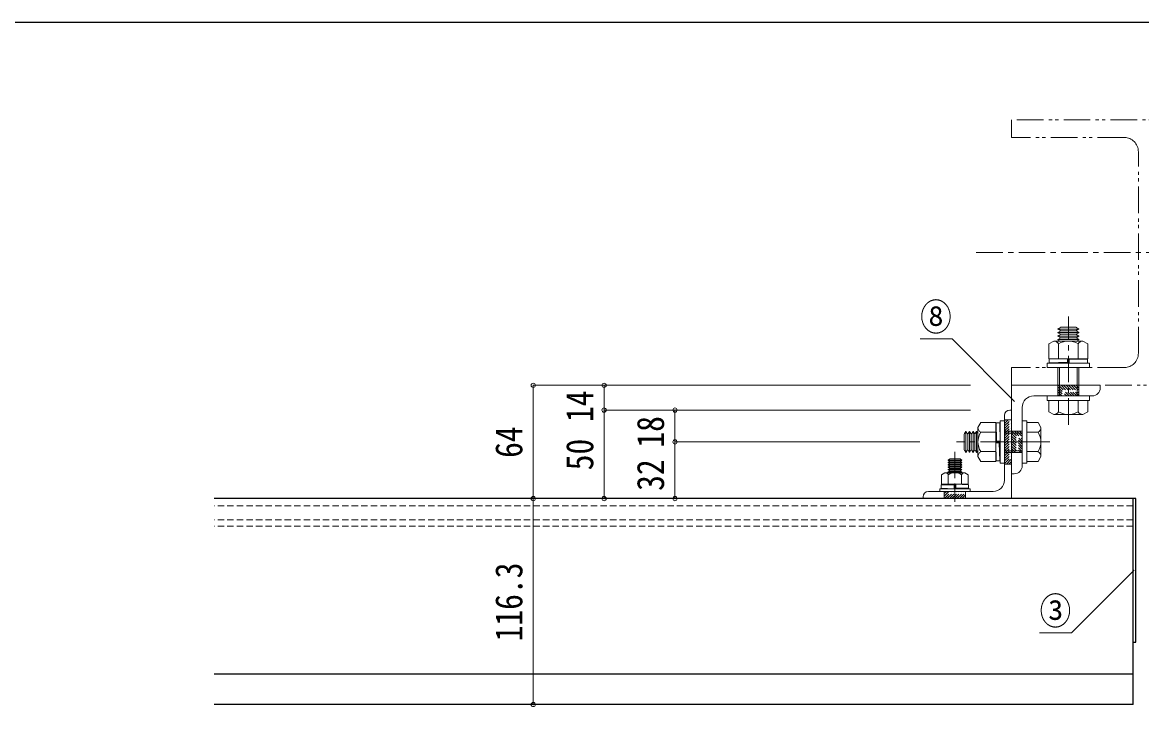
# Model space of a CAD drawing. Units: millimetres at full size, sheet at 1:3. Extents: x -600 to 1770, y -422 to 1264.
# Drawn here: x 32 to 663, y 877 to 1264 of the extents above; entities that cross this region are included whole.
import ezdxf
from ezdxf.enums import TextEntityAlignment as Align

# ---------------------------------------------------------------- set-up
doc = ezdxf.new("R2010")
doc.units = ezdxf.units.MM
doc.header["$LTSCALE"] = 3
doc.header["$PDMODE"] = 32
doc.header["$PDSIZE"] = 2.4
for name, pattern in [('CHAIN1', [8, 5, -1, 1, -1]), ('DASHED1', [1.8, 1.2, -0.6]), ('DOUBLE_CHAIN1', [8.8, 5, -1, 0.6, -0.6, 0.6, -1])]:
    doc.linetypes.add(name, pattern=pattern)
for name, color, linetype, lineweight in [('0-0', 5, 'Continuous', 25), ('0-1', 4, 'Continuous', 9), ('0-2', 7, 'Continuous', 9), ('0-5', 134, 'DOUBLE_CHAIN1', 5), ('0-7', 7, 'DASHED1', 5), ('0-8', 7, 'DASHED1', 5), ('0-B', 3, 'Continuous', 9), ('0-C', 3, 'Continuous', 9), ('F-F', 7, 'Continuous', 5)]:
    doc.layers.add(name, color=color, linetype=linetype, lineweight=lineweight)
doc.styles.add('ＭＳ ゴシック', font='')
doc.styles.get('ＭＳ ゴシック').set_extended_font_data('MS Gothic')

msp = doc.modelspace()

# ---------------------------------------------------------------- linework, layer by layer
at = {"layer": '0-0'}
for p, q in [((659.995, 994.769), (139.995, 994.769)), ((658.495, 878.469), (658.495, 994.769)), ((659.995, 913.767), (659.995, 994.769)), ((658.495, 913.767), (659.995, 913.767)), ((658.495, 895.62), (139.995, 895.62)), ((658.495, 878.469), (139.995, 878.469))]:
    msp.add_line(p, q, dxfattribs=at)
at = {"layer": '0-0', "color": 7, "linetype": 'DASHED1', "lineweight": 5}
for p, q in [((658.495, 990.769), (139.995, 990.769)), ((658.495, 982.769), (139.995, 982.769)), ((658.495, 979.269), (139.995, 979.269))]:
    msp.add_line(p, q, dxfattribs=at)
at = {"layer": '0-1'}
for p, q in [((319.995, 1058.769), (319.995, 994.769)), ((319.995, 1058.769), (359.995, 1058.769)), ((359.995, 1058.769), (359.995, 1044.769)), ((359.995, 1058.769), (566.724, 1058.769)), ((359.995, 1044.769), (399.995, 1044.769)), ((359.995, 1044.769), (359.995, 994.769)), ((399.995, 1044.769), (399.995, 1026.769)), ((399.995, 1044.769), (566.724, 1044.769)), ((399.995, 1026.769), (399.995, 994.769)), ((399.995, 1026.769), (538.127, 1026.769)), ((319.995, 994.769), (319.995, 878.469))]:
    msp.add_line(p, q, dxfattribs=at)
for p in [(319.995, 1058.769), (359.995, 1058.769), (359.995, 1044.769), (399.995, 1044.769), (399.995, 1026.769), (319.995, 994.769), (359.995, 994.769), (399.995, 994.769), (319.995, 878.469)]:
    msp.add_point(p, dxfattribs=at)
at = {"layer": '0-2', "color": 4}
for points in [[(538.342, 1085.066), (556.342, 1085.066), (591.697, 1049.71)], [(605.763, 919.024), (623.763, 919.024), (659.119, 954.379)]]:
    msp.add_lwpolyline(points, dxfattribs=at)
at = {"layer": '0-5'}
for p, q in [((653.495, 1198.769), (589.995, 1198.769)), ((661.495, 1076.769), (661.495, 1190.769))]:
    msp.add_line(p, q, dxfattribs=at)
at = {"layer": '0-5', "color": 7, "linetype": 'CHAIN1'}
msp.add_line((569.995, 1133.769), (759.995, 1133.769), dxfattribs=at)
at = {"layer": '0-5'}
for points in [[(739.995, 1208.769), (589.995, 1208.769), (589.995, 1198.769)], [(653.495, 1068.769), (589.995, 1068.769), (589.995, 1058.769), (739.995, 1058.769)]]:
    msp.add_lwpolyline(points, dxfattribs=at)
for centre, start, end in [((653.495, 1190.769), 0, 90), ((653.495, 1076.769), 270, 0)]:
    msp.add_arc(centre, 8, start, end, dxfattribs=at)
at = {"layer": '0-7', "color": 3, "linetype": 'Continuous', "lineweight": 9}
for p, q in [((588.995, 1044.769), (589.995, 1044.769)), ((589.995, 994.769), (589.995, 1044.769)), ((585.995, 1041.769), (585.995, 1005.269)), ((542.995, 998.769), (579.495, 998.769))]:
    msp.add_line(p, q, dxfattribs=at)
at = {"layer": '0-7'}
for p, q in [((585.995, 1035.831), (589.433, 1039.269)), ((585.995, 1037.245), (588.018, 1039.269)), ((585.995, 1038.659), (586.604, 1039.269)), ((585.995, 1034.416), (589.995, 1038.416)), ((585.995, 1033.002), (589.995, 1037.002)), ((585.995, 1031.588), (589.995, 1035.588)), ((585.995, 1030.174), (589.995, 1034.174)), ((585.995, 1028.76), (589.995, 1032.76)), ((585.995, 1027.345), (589.995, 1031.345)), ((585.995, 1025.931), (589.995, 1029.931)), ((585.995, 1024.517), (589.995, 1028.517)), ((585.995, 1023.103), (589.995, 1027.103)), ((585.995, 1021.689), (589.995, 1025.689)), ((585.995, 1020.274), (589.995, 1024.274)), ((585.995, 1018.86), (589.995, 1022.86)), ((585.995, 1017.446), (589.995, 1021.446)), ((585.995, 1016.032), (589.995, 1020.032)), ((585.995, 1014.617), (589.995, 1018.617)), ((587.06, 1014.269), (589.995, 1017.203)), ((588.474, 1014.269), (589.995, 1015.789)), ((589.888, 1014.269), (589.995, 1014.375)), ((551.995, 996.174), (554.589, 998.769)), ((551.995, 997.588), (553.175, 998.769)), ((552.004, 994.769), (556.004, 998.769)), ((553.418, 994.769), (557.418, 998.769)), ((554.832, 994.769), (558.832, 998.769)), ((556.246, 994.769), (560.246, 998.769)), ((557.661, 994.769), (561.661, 998.769)), ((559.075, 994.769), (563.075, 998.769)), ((560.489, 994.769), (563.995, 998.274)), ((561.903, 994.769), (563.995, 996.86)), ((563.317, 994.769), (563.995, 995.446))]:
    msp.add_line(p, q, dxfattribs=at)
at = {"layer": '0-7', "linetype": 'CHAIN1'}
for p, q in [((591.622, 1026.769), (583.049, 1026.769)), ((557.995, 1000.047), (557.995, 992.904))]:
    msp.add_line(p, q, dxfattribs=at)
at = {"layer": '0-7'}
for points in [[(585.995, 1014.269), (589.995, 1014.269), (589.995, 1039.269), (585.995, 1039.269)], [(551.995, 998.769), (563.995, 998.769), (563.995, 994.769), (551.995, 994.769)]]:
    msp.add_lwpolyline(points, close=True, dxfattribs=at)
at = {"layer": '0-7', "color": 3, "linetype": 'Continuous', "lineweight": 9}
msp.add_lwpolyline([(539.995, 995.769), (539.995, 994.769), (589.995, 994.769)], dxfattribs=at)
for centre, radius, start, end in [((588.995, 1041.769), 3, 90, 180), ((579.495, 1005.269), 6.5, 270, 0), ((542.995, 995.769), 3, 90, 180)]:
    msp.add_arc(centre, radius, start, end, dxfattribs=at)
at = {"layer": '0-8', "linetype": 'CHAIN1'}
for p, q in [((621.995, 1036.478), (621.995, 1097.557)), ((600.995, 1026.769), (584.995, 1026.769))]:
    msp.add_line(p, q, dxfattribs=at)
at = {"layer": '0-8', "color": 2, "linetype": 'Continuous', "lineweight": 13}
for p, q in [((589.995, 1058.769), (639.995, 1058.769)), ((639.995, 1057.269), (639.995, 1058.769)), ((602.495, 1052.769), (635.495, 1052.769)), ((595.995, 1046.269), (595.995, 1013.269))]:
    msp.add_line(p, q, dxfattribs=at)
at = {"layer": '0-8'}
for p, q in [((615.995, 1057.846), (621.072, 1052.769)), ((615.995, 1056.431), (619.658, 1052.769)), ((615.995, 1055.017), (618.244, 1052.769)), ((616.486, 1058.769), (622.486, 1052.769)), ((617.9, 1058.769), (623.9, 1052.769)), ((619.315, 1058.769), (625.315, 1052.769)), ((620.729, 1058.769), (626.729, 1052.769)), ((622.143, 1058.769), (627.995, 1052.917)), ((623.557, 1058.769), (627.995, 1054.331)), ((624.971, 1058.769), (627.995, 1055.745)), ((626.386, 1058.769), (627.995, 1057.159)), ((627.8, 1058.769), (627.995, 1058.574)), ((615.995, 1053.603), (616.829, 1052.769)), ((589.995, 1031.52), (595.995, 1025.52)), ((589.995, 1030.106), (595.995, 1024.106)), ((590.16, 1032.769), (595.995, 1026.934)), ((591.574, 1032.769), (595.995, 1028.348)), ((592.989, 1032.769), (595.995, 1029.762)), ((594.403, 1032.769), (595.995, 1031.177)), ((595.817, 1032.769), (595.995, 1032.591)), ((589.995, 1028.691), (595.995, 1022.691)), ((589.995, 1027.277), (595.995, 1021.277)), ((589.995, 1025.863), (595.089, 1020.769)), ((589.995, 1024.449), (593.675, 1020.769)), ((589.995, 1023.034), (592.261, 1020.769)), ((589.995, 1021.62), (590.847, 1020.769))]:
    msp.add_line(p, q, dxfattribs=at)
at = {"layer": '0-8', "color": 2, "linetype": 'Continuous', "lineweight": 13}
msp.add_lwpolyline([(591.495, 1008.769), (589.995, 1008.769), (589.995, 1058.769)], dxfattribs=at)
at = {"layer": '0-8'}
for points in [[(615.995, 1052.769), (627.995, 1052.769), (627.995, 1058.769), (615.995, 1058.769)], [(589.995, 1032.769), (595.995, 1032.769), (595.995, 1020.769), (589.995, 1020.769)]]:
    msp.add_lwpolyline(points, close=True, dxfattribs=at)
at = {"layer": '0-8', "color": 2, "linetype": 'Continuous', "lineweight": 13}
for centre, radius, start, end in [((635.495, 1057.269), 4.5, 270, 0), ((602.495, 1046.269), 6.5, 90, 180), ((591.495, 1013.269), 4.5, 270, 0)]:
    msp.add_arc(centre, radius, start, end, dxfattribs=at)
at = {"layer": '0-B'}
for p, q in [((616.13, 1090.647), (617.294, 1091.319)), ((616.13, 1090.491), (617.294, 1089.819)), ((616.13, 1088.647), (617.294, 1089.319)), ((616.13, 1088.491), (617.294, 1087.819)), ((616.13, 1086.647), (617.294, 1087.319)), ((616.13, 1086.491), (617.294, 1085.819)), ((627.815, 1090.569), (616.175, 1090.569)), ((627.815, 1088.569), (616.175, 1088.569)), ((627.815, 1086.569), (616.175, 1086.569)), ((617.593, 1091.569), (626.397, 1091.569)), ((617.593, 1089.569), (626.397, 1089.569)), ((617.593, 1087.569), (626.397, 1087.569)), ((627.86, 1090.647), (626.696, 1091.319)), ((627.86, 1090.491), (626.696, 1089.819)), ((627.86, 1088.647), (626.696, 1089.319)), ((627.86, 1088.491), (626.696, 1087.819)), ((627.86, 1086.647), (626.696, 1087.319)), ((627.86, 1086.491), (626.696, 1085.819)), ((613.768, 1083.769), (611.045, 1082.197)), ((611.045, 1082.197), (611.045, 1073.769)), ((630.222, 1083.769), (613.768, 1083.769)), ((616.13, 1084.647), (617.294, 1085.319)), ((627.815, 1084.569), (616.175, 1084.569)), ((616.51, 1082.185), (616.51, 1073.769)), ((617.593, 1085.569), (626.397, 1085.569)), ((627.86, 1084.491), (626.609, 1083.769)), ((627.86, 1084.647), (626.696, 1085.319)), ((627.48, 1082.185), (627.48, 1073.769)), ((630.222, 1083.769), (632.945, 1082.197)), ((632.945, 1082.197), (632.945, 1073.769)), ((609.995, 1071.269), (633.995, 1071.269)), ((609.995, 1068.769), (609.995, 1071.269)), ((609.995, 1068.769), (633.995, 1068.769)), ((632.945, 1073.769), (611.045, 1073.769)), ((621.552, 1071.769), (611.245, 1071.519)), ((615.995, 1052.769), (615.995, 1068.769)), ((621.552, 1071.769), (621.495, 1073.769)), ((632.745, 1073.519), (621.502, 1073.519)), ((632.745, 1073.519), (622.437, 1073.267)), ((622.495, 1071.269), (622.437, 1073.267)), ((632.745, 1071.519), (622.495, 1071.269)), ((627.995, 1052.769), (627.995, 1068.769)), ((632.745, 1071.519), (632.745, 1073.519)), ((633.995, 1068.769), (633.995, 1071.269)), ((609.995, 1052.769), (633.995, 1052.769)), ((609.995, 1050.269), (609.995, 1052.769)), ((609.995, 1050.269), (633.995, 1050.269)), ((616.51, 1043.852), (616.51, 1050.269)), ((627.48, 1043.852), (627.48, 1050.269)), ((632.945, 1043.84), (632.945, 1050.269)), ((633.995, 1050.269), (633.995, 1052.769)), ((613.768, 1042.269), (630.222, 1042.269)), ((630.222, 1042.269), (632.945, 1043.84)), ((570.995, 1034.996), (572.567, 1037.719)), ((572.567, 1037.719), (580.995, 1037.719)), ((580.995, 1037.719), (580.995, 1015.819)), ((581.245, 1037.519), (581.496, 1027.211)), ((581.245, 1037.519), (581.245, 1026.276)), ((583.245, 1037.519), (581.245, 1037.519)), ((583.245, 1037.519), (583.495, 1027.269)), ((583.495, 1014.769), (583.495, 1038.769)), ((585.995, 1038.769), (583.495, 1038.769)), ((585.995, 1014.769), (585.995, 1038.769)), ((598.495, 1038.769), (595.995, 1038.769)), ((595.995, 1014.769), (595.995, 1038.769)), ((598.495, 1014.769), (598.495, 1038.769)), ((604.923, 1037.719), (598.495, 1037.719)), ((606.495, 1034.996), (604.923, 1037.719)), ((563.195, 1022.367), (563.195, 1031.171)), ((564.117, 1032.634), (563.445, 1031.47)), ((564.195, 1032.589), (564.195, 1020.949)), ((564.273, 1032.634), (564.945, 1031.47)), ((565.195, 1022.367), (565.195, 1031.171)), ((566.117, 1032.634), (565.445, 1031.47)), ((566.195, 1032.589), (566.195, 1020.949)), ((566.273, 1032.634), (566.945, 1031.47)), ((567.195, 1022.367), (567.195, 1031.171)), ((568.117, 1032.634), (567.445, 1031.47)), ((568.195, 1032.589), (568.195, 1020.949)), ((568.273, 1032.634), (568.945, 1031.47)), ((569.195, 1022.367), (569.195, 1031.171)), ((570.117, 1032.634), (569.445, 1031.47)), ((570.195, 1032.589), (570.195, 1020.949)), ((570.273, 1032.634), (570.995, 1031.383)), ((570.995, 1034.996), (570.995, 1018.541)), ((572.578, 1032.253), (580.995, 1032.253)), ((595.995, 1032.769), (585.995, 1032.769)), ((604.911, 1032.253), (598.495, 1032.253)), ((606.495, 1018.541), (606.495, 1034.996)), ((582.994, 1026.326), (580.995, 1026.269)), ((583.495, 1027.269), (581.496, 1027.211)), ((582.994, 1026.326), (583.245, 1016.019)), ((564.117, 1020.904), (563.445, 1022.068)), ((564.273, 1020.904), (564.945, 1022.068)), ((566.117, 1020.904), (565.445, 1022.068)), ((566.273, 1020.904), (566.945, 1022.068)), ((568.117, 1020.904), (567.445, 1022.068)), ((568.273, 1020.904), (568.945, 1022.068)), ((570.117, 1020.904), (569.445, 1022.068)), ((570.995, 1018.541), (572.567, 1015.819)), ((572.578, 1021.284), (580.995, 1021.284)), ((595.995, 1020.769), (585.995, 1020.769)), ((604.911, 1021.284), (598.495, 1021.284)), ((572.567, 1015.819), (580.995, 1015.819)), ((585.995, 1014.769), (583.495, 1014.769)), ((598.495, 1014.769), (595.995, 1014.769))]:
    msp.add_line(p, q, dxfattribs=at)
at = {"layer": '0-B', "color": 7, "lineweight": 5}
for p, q in [((616.995, 1052.769), (616.995, 1068.769)), ((626.995, 1052.769), (626.995, 1068.769)), ((595.995, 1031.769), (585.995, 1031.769)), ((595.995, 1021.769), (585.995, 1021.769))]:
    msp.add_line(p, q, dxfattribs=at)
at = {"layer": '0-B', "color": 4, "linetype": 'CHAIN1'}
msp.add_line((611.495, 1026.769), (558.86, 1026.769), dxfattribs=at)
at = {"layer": '0-B'}
for points in [[(616.13, 1084.491), (617.38, 1083.769), (626.609, 1083.769)], [(622.488, 1071.519), (611.245, 1071.519), (611.245, 1073.519), (621.495, 1073.769)], [(613.768, 1042.269), (611.045, 1043.84), (611.045, 1050.269), (632.945, 1050.269)], [(606.495, 1018.541), (604.923, 1015.819), (598.495, 1015.819), (598.495, 1037.719)], [(570.273, 1020.904), (570.995, 1022.154), (570.995, 1031.383)], [(583.245, 1027.261), (583.245, 1016.019), (581.245, 1016.019), (580.995, 1026.269)]]:
    msp.add_lwpolyline(points, dxfattribs=at)
for centre, radius, start, end in [((616.175, 1090.569), 0.09, 120, 239.99998), ((616.175, 1088.569), 0.09, 120, 239.99998), ((616.175, 1086.569), 0.09, 120, 239.99998), ((617.15, 1091.569), 0.289, 299.99998, 0), ((617.15, 1089.569), 0.289, 299.99998, 60), ((617.15, 1087.569), 0.289, 299.99998, 60), ((626.84, 1091.569), 0.289, 180, 240), ((626.84, 1089.569), 0.289, 119.99998, 240), ((626.84, 1087.569), 0.289, 119.99998, 240), ((627.815, 1090.569), 0.09, 300, 59.99998), ((627.815, 1088.569), 0.09, 300, 59.99998), ((627.815, 1086.569), 0.09, 300, 59.99998), ((613.768, 1080.602), 3.167, 30, 90), ((616.175, 1084.569), 0.09, 120, 239.99998), ((621.995, 1073.477), 10.292, 57.79577, 122.20423), ((617.15, 1085.569), 0.289, 299.99998, 60), ((626.84, 1085.569), 0.289, 119.99998, 240), ((630.222, 1080.602), 3.167, 90, 150), ((627.815, 1084.569), 0.09, 300, 59.99998), ((613.768, 1045.435), 3.167, 270, 330), ((621.995, 1052.56), 10.292, 237.79577, 302.20423), ((630.222, 1045.435), 3.167, 210, 270), ((563.195, 1031.614), 0.289, 270, 330), ((564.195, 1032.589), 0.09, 30, 149.99998), ((565.195, 1031.614), 0.289, 209.99998, 330), ((566.195, 1032.589), 0.09, 30, 149.99998), ((567.195, 1031.614), 0.289, 209.99998, 330), ((568.195, 1032.589), 0.09, 30, 149.99998), ((569.195, 1031.614), 0.289, 209.99998, 330), ((570.195, 1032.589), 0.09, 30, 149.99998), ((574.161, 1034.996), 3.167, 180, 240), ((581.286, 1026.769), 10.292, 147.79577, 212.20423), ((603.328, 1034.996), 3.167, 300, 0), ((596.203, 1026.769), 10.292, 327.79577, 32.20423), ((563.195, 1021.924), 0.289, 29.99998, 90), ((564.195, 1020.949), 0.09, 210, 329.99998), ((565.195, 1021.924), 0.289, 29.99998, 150), ((566.195, 1020.949), 0.09, 210, 329.99998), ((567.195, 1021.924), 0.289, 29.99998, 150), ((568.195, 1020.949), 0.09, 210, 329.99998), ((569.195, 1021.924), 0.289, 29.99998, 150), ((570.195, 1020.949), 0.09, 210, 329.99998), ((574.161, 1018.541), 3.167, 120, 180), ((603.328, 1018.541), 3.167, 0, 60)]:
    msp.add_arc(centre, radius, start, end, dxfattribs=at)
at = {"layer": '0-C'}
for p, q in [((554.085, 1016.554), (554.861, 1017.002)), ((560.929, 1017.169), (555.06, 1017.169)), ((561.905, 1016.554), (561.129, 1017.002)), ((554.085, 1016.45), (554.861, 1016.002)), ((554.085, 1015.221), (554.861, 1015.669)), ((554.085, 1015.117), (554.861, 1014.669)), ((554.085, 1013.887), (554.861, 1014.335)), ((554.085, 1013.783), (554.861, 1013.335)), ((554.085, 1012.554), (554.861, 1013.002)), ((554.085, 1012.45), (554.861, 1012.002)), ((554.085, 1011.221), (554.861, 1011.669)), ((554.085, 1011.117), (554.861, 1010.669)), ((554.115, 1016.502), (561.875, 1016.502)), ((554.115, 1015.169), (561.875, 1015.169)), ((554.115, 1013.835), (561.875, 1013.835)), ((554.115, 1012.502), (561.875, 1012.502)), ((554.115, 1011.169), (561.875, 1011.169)), ((560.929, 1015.835), (555.06, 1015.835)), ((560.929, 1014.502), (555.06, 1014.502)), ((560.929, 1013.169), (555.06, 1013.169)), ((560.929, 1011.835), (555.06, 1011.835)), ((561.905, 1016.45), (561.129, 1016.002)), ((561.905, 1015.221), (561.129, 1015.669)), ((561.905, 1015.117), (561.129, 1014.669)), ((561.905, 1013.887), (561.129, 1014.335)), ((561.905, 1013.783), (561.129, 1013.335)), ((561.905, 1012.554), (561.129, 1013.002)), ((561.905, 1012.45), (561.129, 1012.002)), ((561.905, 1011.221), (561.129, 1011.669)), ((561.905, 1011.117), (561.129, 1010.669)), ((552.37, 1009.369), (550.495, 1008.286)), ((550.495, 1008.286), (550.495, 1002.869)), ((552.37, 1009.369), (563.62, 1009.369)), ((554.085, 1009.887), (554.861, 1010.335)), ((554.085, 1009.783), (554.803, 1009.369)), ((554.115, 1009.835), (561.875, 1009.835)), ((554.248, 1008.286), (554.248, 1002.869)), ((560.929, 1010.502), (555.06, 1010.502)), ((561.905, 1009.887), (561.129, 1010.335)), ((561.742, 1008.286), (561.742, 1002.869)), ((563.62, 1009.369), (565.495, 1008.286)), ((565.495, 1008.286), (565.495, 1002.869)), ((549.495, 1000.369), (566.495, 1000.369)), ((549.495, 1000.369), (549.495, 998.769)), ((549.495, 998.769), (566.495, 998.769)), ((557.552, 1002.368), (550.295, 1002.619)), ((557.483, 1000.369), (550.295, 1000.617)), ((550.495, 1002.869), (565.495, 1002.869)), ((557.552, 1002.368), (557.495, 1000.369)), ((565.695, 1000.619), (557.502, 1000.619)), ((565.625, 1000.621), (558.425, 1000.871)), ((558.495, 1002.869), (558.437, 1000.87)), ((565.695, 1002.619), (558.495, 1002.869)), ((565.695, 1002.619), (565.695, 1000.619)), ((566.495, 1000.369), (566.495, 998.769))]:
    msp.add_line(p, q, dxfattribs=at)
at = {"layer": '0-C', "color": 4, "linetype": 'CHAIN1'}
msp.add_line((557.995, 1021.237), (557.995, 996.957), dxfattribs=at)
at = {"layer": '0-C'}
for points in [[(561.905, 1009.783), (561.186, 1009.369), (554.803, 1009.369)], [(558.488, 1002.619), (550.295, 1002.619), (550.295, 1000.617)]]:
    msp.add_lwpolyline(points, dxfattribs=at)
for centre, radius, start, end in [((554.765, 1017.169), 0.193, 300, 0), ((561.225, 1017.169), 0.193, 180, 240.00002), ((554.115, 1016.502), 0.06, 120.00002, 240), ((554.115, 1015.169), 0.06, 120.00002, 240), ((554.115, 1013.835), 0.06, 120.00002, 240), ((554.115, 1012.502), 0.06, 120.00002, 240), ((554.115, 1011.169), 0.06, 120.00002, 240), ((554.765, 1015.835), 0.193, 300, 60.00002), ((554.765, 1014.502), 0.193, 300, 60.00002), ((554.765, 1013.169), 0.193, 300, 60.00002), ((554.765, 1011.835), 0.193, 300, 60.00002), ((561.225, 1015.835), 0.193, 120, 240.00002), ((561.225, 1014.502), 0.193, 120, 240.00002), ((561.225, 1013.169), 0.193, 120, 240.00002), ((561.225, 1011.835), 0.193, 120, 240.00002), ((561.875, 1016.502), 0.06, 300.00002, 60), ((561.875, 1015.169), 0.06, 300.00002, 60), ((561.875, 1013.835), 0.06, 300.00002, 60), ((561.875, 1012.502), 0.06, 300.00002, 60), ((561.875, 1011.169), 0.06, 300.00002, 60), ((552.371, 1007.201), 2.167, 30.0367, 90.0367), ((554.115, 1009.835), 0.06, 120.00002, 240), ((557.995, 1002.342), 7.027, 57.77315, 122.22685), ((554.765, 1010.502), 0.193, 300, 60.00002), ((561.225, 1010.502), 0.193, 120, 240.00002), ((563.618, 1007.201), 2.167, 89.9633, 149.9633), ((561.875, 1009.835), 0.06, 300.00002, 60)]:
    msp.add_arc(centre, radius, start, end, dxfattribs=at)
at = {"layer": 'F-F', "color": 5, "lineweight": 25}
msp.add_line((1769.995, 1263.769), (-600.005, 1263.769), dxfattribs=at)

# ---------------------------------------------------------------- texts
at = {"layer": '0-1', "color": 7, "style": 'ＭＳ ゴシック', "width": 0.85}
for s, p in [('14', (358.503, 1038.004)), ('18', (398.44, 1023.579)), ('64', (318.495, 1017.769)), ('50', (358.495, 1010.769)), ('32', (398.44, 999.14)), ('116.3', (318.495, 914.119))]:
    msp.add_text(s, height=15.4, rotation=90, dxfattribs=at).set_placement(p, align=Align.BOTTOM_LEFT)
at = {"layer": '0-2', "style": 'ＭＳ ゴシック', "width": 0.85}
for s, p in [('⑧', (538.342, 1085.066)), ('③', (605.763, 919.024))]:
    msp.add_text(s, height=15.4, dxfattribs=at).set_placement(p, align=Align.BOTTOM_LEFT)

doc.saveas('drawing.dxf')
